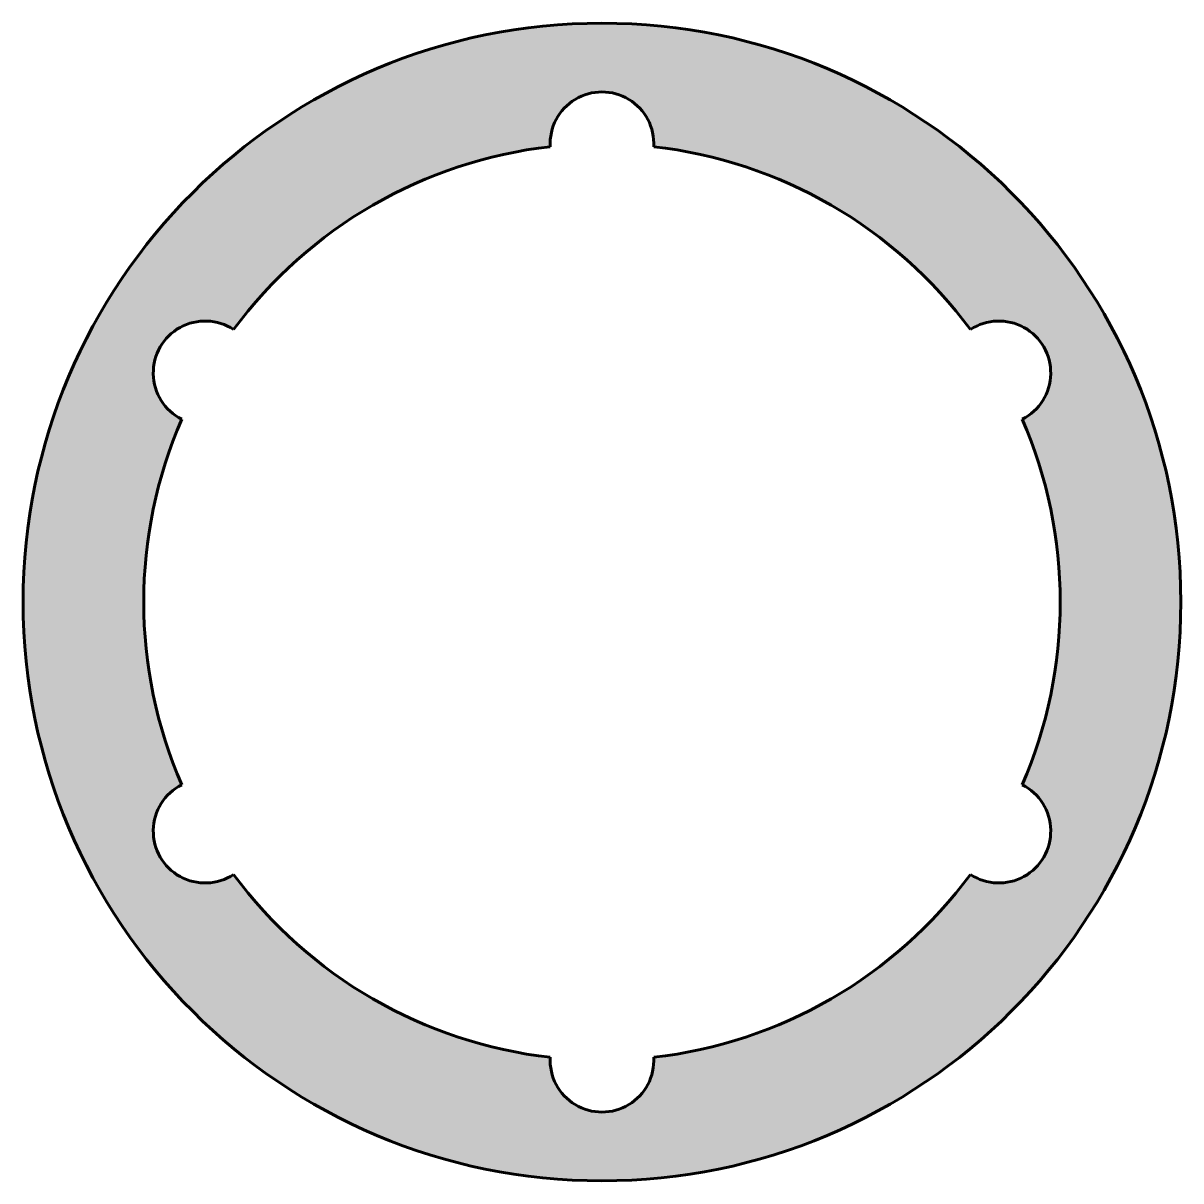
# Model space of a CAD drawing. Header units: inches. Extents: x -22.75 to -20.35, y 0.89 to 3.29.
import ezdxf

# ---------------------------------------------------------------- set-up
doc = ezdxf.new("R2010")
doc.units = ezdxf.units.IN
doc.header["$MEASUREMENT"] = 0
doc.layers.add('Sink', color=7, linetype='Continuous', lineweight=60)

# ---------------------------------------------------------------- blocks, each defined once
blk = doc.blocks.new('*U6')
at = {"layer": 'Sink'}
blk.add_arc((0, 0), 0.1075, 356.7565, 183.2435, dxfattribs=at)
blk = doc.blocks.new('*U7')
at = {"layer": 'Sink', "color": 0, "linetype": 'ByBlock', "lineweight": -2, "transparency": 16777216}
blk.add_blockref('*U6', (-21.5455, 3.0374), dxfattribs=at)
for p, rotation in [((-22.3682, 2.5624), 59.99999999999999), ((-20.7227, 2.5624), 299.9999999999999), ((-22.3682, 1.6124), 120), ((-20.7227, 1.6124), 240), ((-21.5455, 1.1374), 180)]:
    blk.add_blockref('*U6', p, dxfattribs=dict(at, rotation=rotation))

msp = doc.modelspace()

# ---------------------------------------------------------------- hatches: boundary and pattern name
at = {"layer": 'Sink'}
h = msp.add_hatch(color=256, dxfattribs=at)
h.dxf.hatch_style = 1
h.paths.add_polyline_path([(-22.7455, 2.0874, 1), (-20.3455, 2.0874, 1)])
h.paths.add_polyline_path([(-21.6528, 3.0313, -1.058274), (-21.4381, 3.0313, -0.208119), (-20.7817, 2.6523, -1.058274), (-20.6743, 2.4664, -0.208119), (-20.6743, 1.7084, -1.058274), (-20.7817, 1.5225, -0.208119), (-21.4381, 1.1435, -1.058274), (-21.6528, 1.1435, -0.208119), (-22.3093, 1.5225, -1.058274), (-22.4166, 1.7084, -0.208119), (-22.4166, 2.4664, -1.058274), (-22.3093, 2.6523, -0.208119)], flags=16)

# ---------------------------------------------------------------- linework, layer by layer
msp.add_circle((-21.5455, 2.0874), 1.2, dxfattribs=at)
for start, end in [(96.4869, 143.5131), (36.4869, 83.5131), (156.4869, 203.5131), (336.4869, 23.5131), (216.4869, 263.5131), (276.4869, 323.5131)]:
    msp.add_arc((-21.5455, 2.0874), 0.95, start, end, dxfattribs=at)

# ---------------------------------------------------------------- block references
msp.add_blockref('*U7', (0, 0), dxfattribs=at)

doc.saveas('drawing.dxf')
